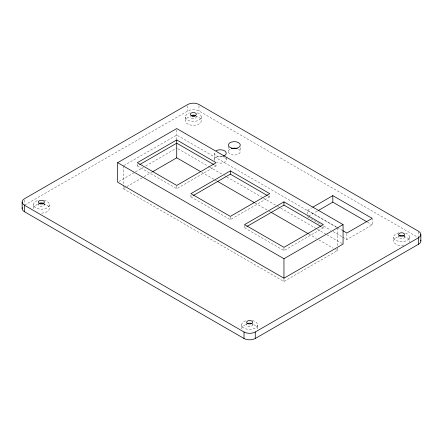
<?xml version="1.0" encoding="UTF-8"?>
<svg xmlns="http://www.w3.org/2000/svg" width="443" height="443" viewBox="0 0 443 443"><rect width="100%" height="100%" fill="white"/><g stroke="black" fill="none" stroke-linecap="round" stroke-linejoin="round"><path stroke-width="0.33" stroke-dasharray="2.21 1.66" d="M24.481 205.253L187.727 111.005A7.963 4.596 0 0 1 198.985 111.005L417.323 237.06M123.841 165.599L176.724 135.065L336.841 227.508M137.324 163.988L137.324 165.937L139.113 164.907M118.813 181.503L134.932 172.194M135.53 171.851L143.294 167.365M145.681 165.987L176.724 148.067M123.248 185.24L123.248 188.69L126.222 186.974M126.814 186.63L143.449 177.028M144.047 176.685L151.772 172.222M137.324 165.937L176.724 188.69L216.129 165.937L216.129 163.988M190.939 194.948L190.939 196.897L192.733 195.861M190.939 196.897L230.343 219.645L269.743 196.897L269.743 194.942M244.558 225.249L244.558 227.852L246.347 226.816M307.481 214.168L307.481 210.264L311.601 207.883M308.655 216.084L317.493 210.984M244.558 227.852L283.957 250.6L323.362 227.852L323.362 225.902M342.705 237.105L346.88 239.513L372.214 224.889L372.214 219.041M123.248 188.69L283.957 281.477L337.439 250.6L337.439 247.155M367.435 222.131L372.214 224.889M307.481 210.264L336.73 227.154M337.328 227.503L342.107 230.26M307.481 216.765L321.208 224.695M323.6 226.074L330.76 230.21M333.153 231.589L342.107 236.756M214.334 164.907L216.129 165.937M267.954 195.861L269.743 196.897M321.568 226.816L323.362 227.852M177.92 148.754L209.035 166.718M209.633 167.066L222.198 174.32M224.595 175.699L226.39 176.735M226.988 177.084L262.887 197.811M263.485 198.154L277.246 206.1M277.844 206.444L280.236 207.828M280.84 208.171L316.739 228.898M317.338 229.247L326.314 234.43M326.912 234.773L343.065 244.099M201.82 172.299L214.362 179.548M214.96 179.891L216.754 180.927M254.991 202.999L268.131 210.591M268.729 210.934L270.523 211.97M308.76 234.042L316.524 238.528M318.916 239.907L333.252 248.185M335.644 249.564L337.439 250.6M418.519 231.899L418.519 237.099M409.592 237.099L409.592 240.998M404.614 235.15L404.614 237.099M398.645 234.502L398.645 237.099M393.672 237.099L393.672 240.998M346.88 233.666L346.88 239.513M337.439 227.852L337.439 246.463M283.957 247.997L283.957 250.6M283.957 279.406L283.957 281.477M257.604 324.846L257.604 328.75A7.963 4.596 0 0 0 252.366 324.431M252.632 322.897L252.632 324.846M246.662 322.897L246.662 324.846M241.684 324.846L241.684 328.75A7.963 4.596 0 0 1 246.923 324.431M240.311 147.685L240.311 151.584M230.343 217.042L230.343 219.645M228.366 146.384L228.366 151.584M226.235 157.11L226.235 159.713M214.296 153.212L214.296 159.713M201.316 116.852L201.316 120.751M198.985 105.805L198.985 111.005M187.727 105.805L187.727 111.005M185.395 116.852L185.395 120.751M176.724 129.91L176.724 139.323M176.724 186.088L176.724 188.69M123.248 165.937L123.248 184.554M49.328 204.6L49.328 208.498M44.355 203.298L44.355 204.6M38.386 203.298L38.386 204.6M33.408 204.6L33.408 208.498A7.963 4.596 0 0 1 38.646 204.179M24.481 200.048L24.481 204.6M222.79 156.335A5.969 3.444 0 0 1 216.428 155.853A5.969 3.444 0 0 1 214.501 152.32M403.689 236.562A7.963 4.596 0 0 1 409.321 242.188M403.689 245.439A7.963 4.596 0 0 1 393.943 242.188A7.963 4.596 0 0 1 399.569 236.562M195.413 116.315A7.963 4.596 0 0 1 200.247 123.049A7.963 4.596 0 0 1 187.727 124.001A7.963 4.596 0 0 1 189.371 116.769M43.431 204.062A7.963 4.596 0 0 1 49.14 209.495A7.963 4.596 0 0 1 39.986 213.028M238.561 149.147A5.969 3.444 0 0 1 238.561 154.026A5.969 3.444 0 0 1 230.116 154.026A5.969 3.444 0 0 1 230.116 149.147M225.437 157.985A5.969 3.444 0 0 1 224.49 162.149A5.969 3.444 0 0 1 217.28 162.697M214.501 160.604A5.969 3.444 0 0 1 216.428 157.071A5.969 3.444 0 0 1 222.79 156.589M223.25 156.728A5.969 3.444 0 0 1 224.49 157.271M252.527 324.403A2.985 1.722 0 0 1 249.254 326.557A2.985 1.722 0 0 1 247.061 323.988M252.366 320.527A7.963 4.596 0 0 1 256.298 327.371A7.963 4.596 0 0 1 243.855 328.003A7.963 4.596 0 0 1 245.666 320.865M43.957 203.741A2.985 1.722 0 0 1 41.371 206.322A2.985 1.722 0 0 1 38.785 203.741M44.09 200.28A7.963 4.596 0 0 1 48.021 207.125A7.963 4.596 0 0 1 35.578 207.756A7.963 4.596 0 0 1 37.389 200.618M196.238 116.404A2.985 1.722 0 0 1 193.746 118.563A2.985 1.722 0 0 1 190.368 116.852M197.334 112.871A7.963 4.596 0 0 1 199.455 119.809A7.963 4.596 0 0 1 187.256 119.809A7.963 4.596 0 0 1 189.371 112.871M404.514 236.656A2.985 1.722 0 0 1 401.629 238.821A2.985 1.722 0 0 1 398.75 236.656M405.611 233.118A7.963 4.596 0 0 1 407.422 240.256A7.963 4.596 0 0 1 394.979 239.624A7.963 4.596 0 0 1 398.91 232.78"/><path stroke-width="0.66" d="M117.622 162.692L176.724 128.564L343.065 224.601L343.065 244.099L283.957 278.226L117.622 182.189L117.622 162.692L283.957 258.723L343.065 224.601M176.724 139.944L137.324 162.692L176.724 185.44L216.129 162.692L176.724 139.944L176.724 157.813L152.364 171.878M139.711 164.563L176.724 143.189L213.742 164.558M230.343 170.898L190.939 193.646L230.343 216.394L269.743 193.646L230.343 170.898L230.343 174.149L193.331 195.518M283.957 201.853L244.558 224.601L283.957 247.349L323.362 224.601L283.957 201.853L283.957 205.103L320.976 226.473M246.945 226.473L283.957 205.103M312.78 207.202L332.809 195.64L372.214 218.388L346.88 233.012L342.705 230.604M318.08 210.641L332.809 202.141L366.837 221.788M24.481 205.253L244.015 331.995A7.963 4.596 0 0 0 255.273 331.995L418.519 237.747A7.963 4.596 0 0 0 418.519 231.252L198.985 104.504A7.963 4.596 0 0 0 187.727 104.504L24.481 198.752A7.963 4.596 0 0 0 24.481 205.253L24.481 211.748L244.015 338.496A7.963 4.596 0 0 0 255.273 338.496L418.519 244.248A7.963 4.596 0 0 0 420.695 240.1M230.343 174.149L267.356 195.518M176.724 157.813L200.624 171.613M217.352 181.27L254.393 202.656M271.122 212.313L308.162 233.699M420.85 234.502L420.85 240.998M418.519 237.747L418.519 244.248M332.809 195.64L332.809 202.141M283.957 258.723L283.957 278.226M255.273 331.995L255.273 338.496M244.015 331.995L244.015 338.496M22.15 202.002L22.15 208.498M216.046 150.775A5.969 3.444 0 0 1 225.005 151.113A5.969 3.444 0 0 1 223.25 156.196M24.481 211.748A7.963 4.596 0 0 1 22.305 207.606M191.969 116.227A7.963 4.596 0 0 1 194.737 116.227M39.986 203.974A7.963 4.596 0 0 1 42.755 203.974M231.351 148.599A5.969 3.444 0 0 1 237.326 148.599M247.537 323.628A2.985 1.722 0 0 1 251.757 323.628M39.255 203.381A2.985 1.722 0 0 1 43.48 203.381M190.767 115.988A2.985 1.722 0 0 1 195.463 115.634M399.52 235.881A2.985 1.722 0 0 1 403.745 235.881M248.152 323.739A2.985 1.722 0 0 0 252.632 322.249A2.985 1.722 0 0 0 248.152 320.754A2.985 1.722 0 0 0 248.152 323.739M39.876 203.492A2.985 1.722 0 0 0 44.355 202.002A2.985 1.722 0 0 0 39.876 200.507A2.985 1.722 0 0 0 39.876 203.492M191.863 115.745A2.985 1.722 0 0 0 196.338 114.25A2.985 1.722 0 0 0 191.863 112.76A2.985 1.722 0 0 0 191.863 115.745M400.14 235.992A2.985 1.722 0 0 0 404.614 234.502A2.985 1.722 0 0 0 400.14 233.007A2.985 1.722 0 0 0 400.14 235.992M231.351 148.073A5.969 3.444 0 0 0 240.311 145.088A5.969 3.444 0 0 0 231.351 142.103A5.969 3.444 0 0 0 231.351 148.073"/></g></svg>
